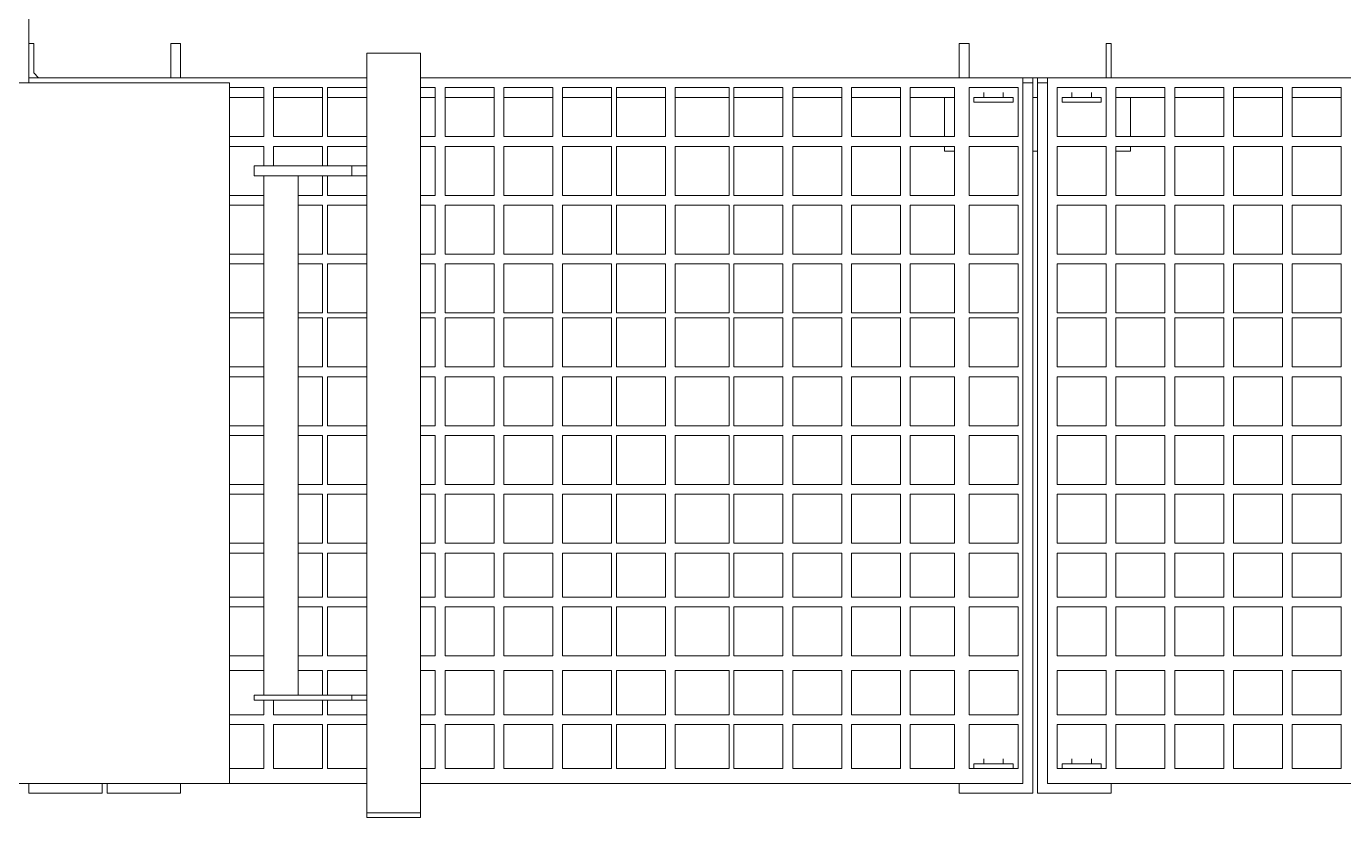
# Model space of a CAD drawing. Header units: metres. Extents: x -13316 to 152404, y -3899 to 30226.
# Drawn here: x 4122.2 to 4208.8, y 846.6 to 898.6 of the extents above; entities that cross this region are included whole.
import ezdxf

# ---------------------------------------------------------------- set-up
doc = ezdxf.new("R2010")
doc.units = ezdxf.units.M
doc.header["$LTSCALE"] = 100
doc.header["$MEASUREMENT"] = 0
doc.layers.get('0').update_dxf_attribs({"color": 9, "lineweight": 9})
doc.layers.add('32-ekipman', color=9, linetype='Continuous', lineweight=9)

# ---------------------------------------------------------------- blocks, each defined once
blk = doc.blocks.new('h')
for points in [[(181995.169, -16204.872), (181995.169, -16204.549)], [(181995.492, -16204.549), (181995.492, -16204.549), (181995.169, -16204.549)], [(181995.169, -16204.872), (181998.713, -16204.872)], [(181995.169, -16204.872), (181995.169, -16254.807)], [(181995.492, -16204.549), (181998.391, -16204.549)], [(181998.713, -16204.549), (181998.391, -16204.549), (181998.391, -16204.549)], [(181998.713, -16204.872), (181998.713, -16204.549)], [(181998.713, -16254.807), (181998.713, -16204.872)], [(181953.932, -16206.805), (181888.21, -16206.805)], [(181954.576, -16206.16), (181949.744, -16206.16)], [(181949.744, -16206.805), (181949.744, -16206.16)], [(181953.932, -16253.197), (181953.932, -16206.805)], [(181954.576, -16253.197), (181954.576, -16206.16)], [(181959.731, -16206.16), (181954.899, -16206.16)], [(181954.899, -16253.197), (181954.899, -16206.16)], [(181995.169, -16206.805), (181955.543, -16206.805)], [(181955.543, -16206.805), (181955.543, -16253.197)], [(181959.731, -16206.16), (181959.731, -16206.805)], [(182020.943, -16206.805), (181998.713, -16206.805)], [(182007.734, -16206.805), (182021.587, -16206.805)], [(182007.734, -16252.874), (182007.734, -16206.805)], [(182015.788, -16206.16), (182010.956, -16206.16)], [(182010.956, -16206.16), (182010.956, -16206.805)], [(182015.788, -16206.16), (182015.788, -16206.805)], [(182020.943, -16206.16), (182016.11, -16206.16)], [(182016.11, -16206.16), (182016.11, -16206.805)], [(182020.943, -16206.16), (182020.943, -16206.805)], [(182020.943, -16206.805), (182020.943, -16206.805)], [(181937.824, -16207.771), (181934.602, -16207.771)], [(181934.602, -16207.771), (181934.602, -16210.671)], [(181937.824, -16210.671), (181937.824, -16207.771)], [(181941.69, -16207.771), (181938.468, -16207.771)], [(181938.468, -16207.771), (181938.468, -16210.671)], [(181941.69, -16210.671), (181941.69, -16207.771)], [(181945.556, -16207.771), (181942.334, -16207.771)], [(181942.334, -16207.771), (181942.334, -16210.671)], [(181945.556, -16210.671), (181945.556, -16207.771)], [(181949.422, -16207.771), (181946.2, -16207.771)], [(181946.2, -16207.771), (181946.2, -16210.671)], [(181949.422, -16210.671), (181949.422, -16207.771)], [(181953.288, -16207.771), (181950.066, -16207.771)], [(181950.066, -16207.771), (181950.066, -16210.671)], [(181952.966, -16207.771), (181950.388, -16207.771)], [(181950.388, -16208.093), (181950.388, -16207.771)], [(181952.966, -16208.093), (181950.388, -16208.093)], [(181951.033, -16207.771), (181952.321, -16207.771)], [(181952.321, -16208.093), (181951.033, -16208.093)], [(181951.033, -16208.093), (181951.033, -16208.415)], [(181952.321, -16208.093), (181952.321, -16208.415)], [(181952.966, -16208.093), (181952.966, -16207.771)], [(181953.288, -16210.671), (181953.288, -16207.771)], [(181959.087, -16207.771), (181955.865, -16207.771)], [(181955.865, -16207.771), (181955.865, -16210.671)], [(181956.187, -16207.771), (181958.765, -16207.771)], [(181956.187, -16207.771), (181956.187, -16208.093)], [(181958.765, -16208.093), (181956.187, -16208.093)], [(181958.12, -16207.771), (181956.832, -16207.771)], [(181956.832, -16208.093), (181958.12, -16208.093)], [(181956.832, -16208.093), (181956.832, -16208.415)], [(181958.12, -16208.093), (181958.12, -16208.415)], [(181958.765, -16207.771), (181958.765, -16208.093)], [(181959.087, -16210.671), (181959.087, -16207.771)], [(181962.953, -16207.771), (181960.053, -16207.771)], [(181960.053, -16207.771), (181960.053, -16210.671)], [(181962.953, -16210.671), (181962.953, -16207.771)], [(181966.819, -16207.771), (181963.597, -16207.771)], [(181963.597, -16207.771), (181963.597, -16210.671)], [(181966.819, -16210.671), (181966.819, -16207.771)], [(181970.685, -16207.771), (181967.463, -16207.771)], [(181967.463, -16207.771), (181967.463, -16210.671)], [(181970.685, -16210.671), (181970.685, -16207.771)], [(181974.551, -16207.771), (181971.329, -16207.771)], [(181971.329, -16207.771), (181971.329, -16210.671)], [(181974.551, -16210.671), (181974.551, -16207.771)], [(181978.417, -16207.771), (181974.873, -16207.771)], [(181974.873, -16207.771), (181974.873, -16210.671)], [(181978.417, -16210.671), (181978.417, -16207.771)], [(181982.283, -16207.771), (181979.061, -16207.771)], [(181979.061, -16207.771), (181979.061, -16210.671)], [(181982.283, -16210.671), (181982.283, -16207.771)], [(181985.827, -16207.771), (181982.605, -16207.771)], [(181982.605, -16207.771), (181982.605, -16210.671)], [(181985.827, -16210.671), (181985.827, -16207.771)], [(181989.693, -16207.771), (181986.471, -16207.771)], [(181986.471, -16207.771), (181986.471, -16210.671)], [(181989.693, -16210.671), (181989.693, -16207.771)], [(181993.559, -16207.771), (181990.337, -16207.771)], [(181990.337, -16207.771), (181990.337, -16210.671)], [(181993.559, -16210.671), (181993.559, -16207.771)], [(181995.169, -16207.771), (181994.203, -16207.771)], [(181994.203, -16207.771), (181994.203, -16210.671)], [(182001.291, -16207.771), (181998.713, -16207.771)], [(182001.291, -16210.671), (182001.291, -16207.771)], [(182004.834, -16207.771), (182001.613, -16207.771)], [(182001.613, -16207.771), (182001.613, -16210.671)], [(182004.834, -16210.671), (182004.834, -16207.771)], [(182007.734, -16207.771), (182005.479, -16207.771)], [(182005.479, -16207.771), (182005.479, -16210.671)], [(181934.602, -16210.671), (181937.824, -16210.671)], [(181938.468, -16210.671), (181941.69, -16210.671)], [(181942.334, -16210.671), (181945.556, -16210.671)], [(181946.2, -16210.671), (181949.422, -16210.671)], [(181950.066, -16210.671), (181953.288, -16210.671)], [(181955.865, -16210.671), (181959.087, -16210.671)], [(181960.053, -16210.671), (181962.953, -16210.671)], [(181963.597, -16210.671), (181966.819, -16210.671)], [(181967.463, -16210.671), (181970.685, -16210.671)], [(181971.329, -16210.671), (181974.551, -16210.671)], [(181974.873, -16210.671), (181978.417, -16210.671)], [(181979.061, -16210.671), (181982.283, -16210.671)], [(181982.605, -16210.671), (181985.827, -16210.671)], [(181986.471, -16210.671), (181989.693, -16210.671)], [(181990.337, -16210.671), (181993.559, -16210.671)], [(181994.203, -16210.671), (181995.169, -16210.671)], [(181998.713, -16210.671), (182001.291, -16210.671)], [(182001.613, -16210.671), (182004.834, -16210.671)], [(182005.479, -16210.671), (182007.734, -16210.671)], [(181937.824, -16211.315), (181934.602, -16211.315)], [(181934.602, -16211.315), (181934.602, -16214.214)], [(181937.824, -16214.214), (181937.824, -16211.315)], [(181941.69, -16211.315), (181938.468, -16211.315)], [(181938.468, -16211.315), (181938.468, -16214.214)], [(181941.69, -16214.214), (181941.69, -16211.315)], [(181945.556, -16211.315), (181942.334, -16211.315)], [(181942.334, -16211.315), (181942.334, -16214.214)], [(181945.556, -16214.214), (181945.556, -16211.315)], [(181949.422, -16211.315), (181946.2, -16211.315)], [(181946.2, -16211.315), (181946.2, -16214.214)], [(181949.422, -16214.214), (181949.422, -16211.315)], [(181953.288, -16211.315), (181950.066, -16211.315)], [(181950.066, -16211.315), (181950.066, -16214.214)], [(181953.288, -16214.214), (181953.288, -16211.315)], [(181959.087, -16211.315), (181955.865, -16211.315)], [(181955.865, -16211.315), (181955.865, -16214.214)], [(181959.087, -16214.214), (181959.087, -16211.315)], [(181962.953, -16211.315), (181960.053, -16211.315)], [(181960.053, -16211.315), (181960.053, -16214.214)], [(181962.953, -16214.214), (181962.953, -16211.315)], [(181966.819, -16211.315), (181963.597, -16211.315)], [(181963.597, -16211.315), (181963.597, -16214.214)], [(181966.819, -16214.214), (181966.819, -16211.315)], [(181970.685, -16211.315), (181967.463, -16211.315)], [(181967.463, -16211.315), (181967.463, -16214.214)], [(181970.685, -16214.214), (181970.685, -16211.315)], [(181974.551, -16211.315), (181971.329, -16211.315)], [(181971.329, -16211.315), (181971.329, -16214.214)], [(181974.551, -16214.214), (181974.551, -16211.315)], [(181978.417, -16211.315), (181974.873, -16211.315)], [(181974.873, -16211.315), (181974.873, -16214.214)], [(181978.417, -16214.214), (181978.417, -16211.315)], [(181982.283, -16211.315), (181979.061, -16211.315)], [(181979.061, -16211.315), (181979.061, -16214.214)], [(181982.283, -16214.214), (181982.283, -16211.315)], [(181985.827, -16211.315), (181982.605, -16211.315)], [(181982.605, -16211.315), (181982.605, -16214.214)], [(181985.827, -16214.214), (181985.827, -16211.315)], [(181989.693, -16211.315), (181986.471, -16211.315)], [(181986.471, -16211.315), (181986.471, -16214.214)], [(181989.693, -16214.214), (181989.693, -16211.315)], [(181993.559, -16211.315), (181990.337, -16211.315)], [(181990.337, -16211.315), (181990.337, -16214.214)], [(181993.559, -16214.214), (181993.559, -16211.315)], [(181995.169, -16211.315), (181994.203, -16211.315)], [(181994.203, -16211.315), (181994.203, -16214.214)], [(182001.291, -16211.315), (181998.713, -16211.315)], [(182001.291, -16212.281), (182001.291, -16211.315)], [(182004.834, -16211.315), (182001.613, -16211.315)], [(182001.613, -16211.315), (182001.613, -16212.281)], [(182004.834, -16212.281), (182004.834, -16211.315)], [(182007.734, -16211.315), (182005.479, -16211.315)], [(182005.479, -16211.315), (182005.479, -16212.281)], [(182006.123, -16212.281), (181998.713, -16212.281)], [(182006.123, -16212.604), (181998.713, -16212.604)], [(181999.68, -16212.281), (181999.68, -16212.604)], [(182001.291, -16214.214), (182001.291, -16212.604)], [(182001.613, -16212.604), (182001.613, -16214.214)], [(182003.224, -16246.753), (182003.224, -16212.604)], [(182005.479, -16246.753), (182005.479, -16212.604)], [(182006.123, -16212.281), (182006.123, -16212.604)], [(181934.602, -16214.214), (181937.824, -16214.214)], [(181938.468, -16214.214), (181941.69, -16214.214)], [(181942.334, -16214.214), (181945.556, -16214.214)], [(181946.2, -16214.214), (181949.422, -16214.214)], [(181950.066, -16214.214), (181953.288, -16214.214)], [(181955.865, -16214.214), (181959.087, -16214.214)], [(181960.053, -16214.214), (181962.953, -16214.214)], [(181963.597, -16214.214), (181966.819, -16214.214)], [(181967.463, -16214.214), (181970.685, -16214.214)], [(181971.329, -16214.214), (181974.551, -16214.214)], [(181974.873, -16214.214), (181978.417, -16214.214)], [(181979.061, -16214.214), (181982.283, -16214.214)], [(181982.605, -16214.214), (181985.827, -16214.214)], [(181986.471, -16214.214), (181989.693, -16214.214)], [(181990.337, -16214.214), (181993.559, -16214.214)], [(181994.203, -16214.214), (181995.169, -16214.214)], [(181998.713, -16214.214), (182001.291, -16214.214)], [(182001.613, -16214.214), (182003.224, -16214.214)], [(182005.479, -16214.214), (182007.734, -16214.214)], [(181937.824, -16215.181), (181934.602, -16215.181)], [(181934.602, -16215.181), (181934.602, -16218.403)], [(181937.824, -16218.403), (181937.824, -16215.181)], [(181941.69, -16215.181), (181938.468, -16215.181)], [(181938.468, -16215.181), (181938.468, -16218.403)], [(181941.69, -16218.403), (181941.69, -16215.181)], [(181945.556, -16215.181), (181942.334, -16215.181)], [(181942.334, -16215.181), (181942.334, -16218.403)], [(181945.556, -16218.403), (181945.556, -16215.181)], [(181949.422, -16215.181), (181946.2, -16215.181)], [(181946.2, -16215.181), (181946.2, -16218.403)], [(181949.422, -16218.403), (181949.422, -16215.181)], [(181953.288, -16215.181), (181950.066, -16215.181)], [(181950.066, -16215.181), (181950.066, -16218.403)], [(181953.288, -16218.403), (181953.288, -16215.181)], [(181959.087, -16215.181), (181955.865, -16215.181)], [(181955.865, -16215.181), (181955.865, -16218.403)], [(181959.087, -16218.403), (181959.087, -16215.181)], [(181962.953, -16215.181), (181960.053, -16215.181)], [(181960.053, -16215.181), (181960.053, -16218.403)], [(181962.953, -16218.403), (181962.953, -16215.181)], [(181966.819, -16215.181), (181963.597, -16215.181)], [(181963.597, -16215.181), (181963.597, -16218.403)], [(181966.819, -16218.403), (181966.819, -16215.181)], [(181970.685, -16215.181), (181967.463, -16215.181)], [(181967.463, -16215.181), (181967.463, -16218.403)], [(181970.685, -16218.403), (181970.685, -16215.181)], [(181974.551, -16215.181), (181971.329, -16215.181)], [(181971.329, -16215.181), (181971.329, -16218.403)], [(181974.551, -16218.403), (181974.551, -16215.181)], [(181978.417, -16215.181), (181974.873, -16215.181)], [(181974.873, -16215.181), (181974.873, -16218.403)], [(181978.417, -16218.403), (181978.417, -16215.181)], [(181982.283, -16215.181), (181979.061, -16215.181)], [(181979.061, -16215.181), (181979.061, -16218.403)], [(181982.283, -16218.403), (181982.283, -16215.181)], [(181985.827, -16215.181), (181982.605, -16215.181)], [(181982.605, -16215.181), (181982.605, -16218.403)], [(181985.827, -16218.403), (181985.827, -16215.181)], [(181989.693, -16215.181), (181986.471, -16215.181)], [(181986.471, -16215.181), (181986.471, -16218.403)], [(181989.693, -16218.403), (181989.693, -16215.181)], [(181993.559, -16215.181), (181990.337, -16215.181)], [(181990.337, -16215.181), (181990.337, -16218.403)], [(181993.559, -16218.403), (181993.559, -16215.181)], [(181995.169, -16215.181), (181994.203, -16215.181)], [(181994.203, -16215.181), (181994.203, -16218.403)], [(182001.291, -16215.181), (181998.713, -16215.181)], [(182001.291, -16218.403), (182001.291, -16215.181)], [(182003.224, -16215.181), (182001.613, -16215.181)], [(182001.613, -16215.181), (182001.613, -16218.403)], [(182007.734, -16215.181), (182005.479, -16215.181)], [(181934.602, -16218.403), (181937.824, -16218.403)], [(181938.468, -16218.403), (181941.69, -16218.403)], [(181942.334, -16218.403), (181945.556, -16218.403)], [(181946.2, -16218.403), (181949.422, -16218.403)], [(181950.066, -16218.403), (181953.288, -16218.403)], [(181955.865, -16218.403), (181959.087, -16218.403)], [(181960.053, -16218.403), (181962.953, -16218.403)], [(181963.597, -16218.403), (181966.819, -16218.403)], [(181967.463, -16218.403), (181970.685, -16218.403)], [(181971.329, -16218.403), (181974.551, -16218.403)], [(181974.873, -16218.403), (181978.417, -16218.403)], [(181979.061, -16218.403), (181982.283, -16218.403)], [(181982.605, -16218.403), (181985.827, -16218.403)], [(181986.471, -16218.403), (181989.693, -16218.403)], [(181990.337, -16218.403), (181993.559, -16218.403)], [(181994.203, -16218.403), (181995.169, -16218.403)], [(181998.713, -16218.403), (182001.291, -16218.403)], [(182001.613, -16218.403), (182003.224, -16218.403)], [(182005.479, -16218.403), (182007.734, -16218.403)], [(181937.824, -16219.047), (181934.602, -16219.047)], [(181934.602, -16219.047), (181934.602, -16221.946)], [(181937.824, -16221.946), (181937.824, -16219.047)], [(181941.69, -16219.047), (181938.468, -16219.047)], [(181938.468, -16219.047), (181938.468, -16221.946)], [(181941.69, -16221.946), (181941.69, -16219.047)], [(181945.556, -16219.047), (181942.334, -16219.047)], [(181942.334, -16219.047), (181942.334, -16221.946)], [(181945.556, -16221.946), (181945.556, -16219.047)], [(181949.422, -16219.047), (181946.2, -16219.047)], [(181946.2, -16219.047), (181946.2, -16221.946)], [(181949.422, -16221.946), (181949.422, -16219.047)], [(181953.288, -16219.047), (181950.066, -16219.047)], [(181950.066, -16219.047), (181950.066, -16221.946)], [(181953.288, -16221.946), (181953.288, -16219.047)], [(181959.087, -16219.047), (181955.865, -16219.047)], [(181955.865, -16219.047), (181955.865, -16221.946)], [(181959.087, -16221.946), (181959.087, -16219.047)], [(181962.953, -16219.047), (181960.053, -16219.047)], [(181960.053, -16219.047), (181960.053, -16221.946)], [(181962.953, -16221.946), (181962.953, -16219.047)], [(181966.819, -16219.047), (181963.597, -16219.047)], [(181963.597, -16219.047), (181963.597, -16221.946)], [(181966.819, -16221.946), (181966.819, -16219.047)], [(181970.685, -16219.047), (181967.463, -16219.047)], [(181967.463, -16219.047), (181967.463, -16221.946)], [(181970.685, -16221.946), (181970.685, -16219.047)], [(181974.551, -16219.047), (181971.329, -16219.047)], [(181971.329, -16219.047), (181971.329, -16221.946)], [(181974.551, -16221.946), (181974.551, -16219.047)], [(181978.417, -16219.047), (181974.873, -16219.047)], [(181974.873, -16219.047), (181974.873, -16221.946)], [(181978.417, -16221.946), (181978.417, -16219.047)], [(181982.283, -16219.047), (181979.061, -16219.047)], [(181979.061, -16219.047), (181979.061, -16221.946)], [(181982.283, -16221.946), (181982.283, -16219.047)], [(181985.827, -16219.047), (181982.605, -16219.047)], [(181982.605, -16219.047), (181982.605, -16221.946)], [(181985.827, -16221.946), (181985.827, -16219.047)], [(181989.693, -16219.047), (181986.471, -16219.047)], [(181986.471, -16219.047), (181986.471, -16221.946)], [(181989.693, -16221.946), (181989.693, -16219.047)], [(181993.559, -16219.047), (181990.337, -16219.047)], [(181990.337, -16219.047), (181990.337, -16221.946)], [(181993.559, -16221.946), (181993.559, -16219.047)], [(181995.169, -16219.047), (181994.203, -16219.047)], [(181994.203, -16219.047), (181994.203, -16221.946)], [(182001.291, -16219.047), (181998.713, -16219.047)], [(182001.291, -16221.946), (182001.291, -16219.047)], [(182003.224, -16219.047), (182001.613, -16219.047)], [(182001.613, -16219.047), (182001.613, -16221.946)], [(182007.734, -16219.047), (182005.479, -16219.047)], [(181934.602, -16221.946), (181937.824, -16221.946)], [(181938.468, -16221.946), (181941.69, -16221.946)], [(181942.334, -16221.946), (181945.556, -16221.946)], [(181946.2, -16221.946), (181949.422, -16221.946)], [(181950.066, -16221.946), (181953.288, -16221.946)], [(181955.865, -16221.946), (181959.087, -16221.946)], [(181960.053, -16221.946), (181962.953, -16221.946)], [(181963.597, -16221.946), (181966.819, -16221.946)], [(181967.463, -16221.946), (181970.685, -16221.946)], [(181971.329, -16221.946), (181974.551, -16221.946)], [(181974.873, -16221.946), (181978.417, -16221.946)], [(181979.061, -16221.946), (181982.283, -16221.946)], [(181982.605, -16221.946), (181985.827, -16221.946)], [(181986.471, -16221.946), (181989.693, -16221.946)], [(181990.337, -16221.946), (181993.559, -16221.946)], [(181994.203, -16221.946), (181995.169, -16221.946)], [(181998.713, -16221.946), (182001.291, -16221.946)], [(182001.613, -16221.946), (182003.224, -16221.946)], [(182005.479, -16221.946), (182007.734, -16221.946)], [(181937.824, -16222.591), (181934.602, -16222.591)], [(181934.602, -16222.591), (181934.602, -16225.812)], [(181937.824, -16225.812), (181937.824, -16222.591)], [(181941.69, -16222.591), (181938.468, -16222.591)], [(181938.468, -16222.591), (181938.468, -16225.812)], [(181941.69, -16225.812), (181941.69, -16222.591)], [(181945.556, -16222.591), (181942.334, -16222.591)], [(181942.334, -16222.591), (181942.334, -16225.812)], [(181945.556, -16225.812), (181945.556, -16222.591)], [(181949.422, -16222.591), (181946.2, -16222.591)], [(181946.2, -16222.591), (181946.2, -16225.812)], [(181949.422, -16225.812), (181949.422, -16222.591)], [(181953.288, -16222.591), (181950.066, -16222.591)], [(181950.066, -16222.591), (181950.066, -16225.812)], [(181953.288, -16225.812), (181953.288, -16222.591)], [(181959.087, -16222.591), (181955.865, -16222.591)], [(181955.865, -16222.591), (181955.865, -16225.812)], [(181959.087, -16225.812), (181959.087, -16222.591)], [(181962.953, -16222.591), (181960.053, -16222.591)], [(181960.053, -16222.591), (181960.053, -16225.812)], [(181962.953, -16225.812), (181962.953, -16222.591)], [(181966.819, -16222.591), (181963.597, -16222.591)], [(181963.597, -16222.591), (181963.597, -16225.812)], [(181966.819, -16225.812), (181966.819, -16222.591)], [(181970.685, -16222.591), (181967.463, -16222.591)], [(181967.463, -16222.591), (181967.463, -16225.812)], [(181970.685, -16225.812), (181970.685, -16222.591)], [(181974.551, -16222.591), (181971.329, -16222.591)], [(181971.329, -16222.591), (181971.329, -16225.812)], [(181974.551, -16225.812), (181974.551, -16222.591)], [(181978.417, -16222.591), (181974.873, -16222.591)], [(181974.873, -16222.591), (181974.873, -16225.812)], [(181978.417, -16225.812), (181978.417, -16222.591)], [(181982.283, -16222.591), (181979.061, -16222.591)], [(181979.061, -16222.591), (181979.061, -16225.812)], [(181982.283, -16225.812), (181982.283, -16222.591)], [(181985.827, -16222.591), (181982.605, -16222.591)], [(181982.605, -16222.591), (181982.605, -16225.812)], [(181985.827, -16225.812), (181985.827, -16222.591)], [(181989.693, -16222.591), (181986.471, -16222.591)], [(181986.471, -16222.591), (181986.471, -16225.812)], [(181989.693, -16225.812), (181989.693, -16222.591)], [(181993.559, -16222.591), (181990.337, -16222.591)], [(181990.337, -16222.591), (181990.337, -16225.812)], [(181993.559, -16225.812), (181993.559, -16222.591)], [(181995.169, -16222.591), (181994.203, -16222.591)], [(181994.203, -16222.591), (181994.203, -16225.812)], [(182001.291, -16222.591), (181998.713, -16222.591)], [(182001.291, -16225.812), (182001.291, -16222.591)], [(182003.224, -16222.591), (182001.613, -16222.591)], [(182001.613, -16222.591), (182001.613, -16225.812)], [(182007.734, -16222.591), (182005.479, -16222.591)], [(181934.602, -16225.812), (181937.824, -16225.812)], [(181938.468, -16225.812), (181941.69, -16225.812)], [(181942.334, -16225.812), (181945.556, -16225.812)], [(181946.2, -16225.812), (181949.422, -16225.812)], [(181950.066, -16225.812), (181953.288, -16225.812)], [(181955.865, -16225.812), (181959.087, -16225.812)], [(181960.053, -16225.812), (181962.953, -16225.812)], [(181963.597, -16225.812), (181966.819, -16225.812)], [(181967.463, -16225.812), (181970.685, -16225.812)], [(181971.329, -16225.812), (181974.551, -16225.812)], [(181974.873, -16225.812), (181978.417, -16225.812)], [(181979.061, -16225.812), (181982.283, -16225.812)], [(181982.605, -16225.812), (181985.827, -16225.812)], [(181986.471, -16225.812), (181989.693, -16225.812)], [(181990.337, -16225.812), (181993.559, -16225.812)], [(181994.203, -16225.812), (181995.169, -16225.812)], [(181998.713, -16225.812), (182001.291, -16225.812)], [(182001.613, -16225.812), (182003.224, -16225.812)], [(182005.479, -16225.812), (182007.734, -16225.812)], [(181937.824, -16226.457), (181934.602, -16226.457)], [(181934.602, -16226.457), (181934.602, -16229.678)], [(181937.824, -16229.678), (181937.824, -16226.457)], [(181941.69, -16226.457), (181938.468, -16226.457)], [(181938.468, -16226.457), (181938.468, -16229.678)], [(181941.69, -16229.678), (181941.69, -16226.457)], [(181945.556, -16226.457), (181942.334, -16226.457)], [(181942.334, -16226.457), (181942.334, -16229.678)], [(181945.556, -16229.678), (181945.556, -16226.457)], [(181949.422, -16226.457), (181946.2, -16226.457)], [(181946.2, -16226.457), (181946.2, -16229.678)], [(181949.422, -16229.678), (181949.422, -16226.457)], [(181953.288, -16226.457), (181950.066, -16226.457)], [(181950.066, -16226.457), (181950.066, -16229.678)], [(181953.288, -16229.678), (181953.288, -16226.457)], [(181959.087, -16226.457), (181955.865, -16226.457)], [(181955.865, -16226.457), (181955.865, -16229.678)], [(181959.087, -16229.678), (181959.087, -16226.457)], [(181962.953, -16226.457), (181960.053, -16226.457)], [(181960.053, -16226.457), (181960.053, -16229.678)], [(181962.953, -16229.678), (181962.953, -16226.457)], [(181966.819, -16226.457), (181963.597, -16226.457)], [(181963.597, -16226.457), (181963.597, -16229.678)], [(181966.819, -16229.678), (181966.819, -16226.457)], [(181970.685, -16226.457), (181967.463, -16226.457)], [(181967.463, -16226.457), (181967.463, -16229.678)], [(181970.685, -16229.678), (181970.685, -16226.457)], [(181974.551, -16226.457), (181971.329, -16226.457)], [(181971.329, -16226.457), (181971.329, -16229.678)], [(181974.551, -16229.678), (181974.551, -16226.457)], [(181978.417, -16226.457), (181974.873, -16226.457)], [(181974.873, -16226.457), (181974.873, -16229.678)], [(181978.417, -16229.678), (181978.417, -16226.457)], [(181982.283, -16226.457), (181979.061, -16226.457)], [(181979.061, -16226.457), (181979.061, -16229.678)], [(181982.283, -16229.678), (181982.283, -16226.457)], [(181985.827, -16226.457), (181982.605, -16226.457)], [(181982.605, -16226.457), (181982.605, -16229.678)], [(181985.827, -16229.678), (181985.827, -16226.457)], [(181989.693, -16226.457), (181986.471, -16226.457)], [(181986.471, -16226.457), (181986.471, -16229.678)], [(181989.693, -16229.678), (181989.693, -16226.457)], [(181993.559, -16226.457), (181990.337, -16226.457)], [(181990.337, -16226.457), (181990.337, -16229.678)], [(181993.559, -16229.678), (181993.559, -16226.457)], [(181995.169, -16226.457), (181994.203, -16226.457)], [(181994.203, -16226.457), (181994.203, -16229.678)], [(182001.291, -16226.457), (181998.713, -16226.457)], [(182001.291, -16229.678), (182001.291, -16226.457)], [(182003.224, -16226.457), (182001.613, -16226.457)], [(182001.613, -16226.457), (182001.613, -16229.678)], [(182007.734, -16226.457), (182005.479, -16226.457)], [(181934.602, -16229.678), (181937.824, -16229.678)], [(181938.468, -16229.678), (181941.69, -16229.678)], [(181942.334, -16229.678), (181945.556, -16229.678)], [(181946.2, -16229.678), (181949.422, -16229.678)], [(181950.066, -16229.678), (181953.288, -16229.678)], [(181955.865, -16229.678), (181959.087, -16229.678)], [(181960.053, -16229.678), (181962.953, -16229.678)], [(181963.597, -16229.678), (181966.819, -16229.678)], [(181967.463, -16229.678), (181970.685, -16229.678)], [(181971.329, -16229.678), (181974.551, -16229.678)], [(181974.873, -16229.678), (181978.417, -16229.678)], [(181979.061, -16229.678), (181982.283, -16229.678)], [(181982.605, -16229.678), (181985.827, -16229.678)], [(181986.471, -16229.678), (181989.693, -16229.678)], [(181990.337, -16229.678), (181993.559, -16229.678)], [(181994.203, -16229.678), (181995.169, -16229.678)], [(181998.713, -16229.678), (182001.291, -16229.678)], [(182001.613, -16229.678), (182003.224, -16229.678)], [(182005.479, -16229.678), (182007.734, -16229.678)], [(181937.824, -16230.323), (181934.602, -16230.323)], [(181934.602, -16230.323), (181934.602, -16233.544)], [(181937.824, -16233.544), (181937.824, -16230.323)], [(181941.69, -16230.323), (181938.468, -16230.323)], [(181938.468, -16230.323), (181938.468, -16233.544)], [(181941.69, -16233.544), (181941.69, -16230.323)], [(181945.556, -16230.323), (181942.334, -16230.323)], [(181942.334, -16230.323), (181942.334, -16233.544)], [(181945.556, -16233.544), (181945.556, -16230.323)], [(181949.422, -16230.323), (181946.2, -16230.323)], [(181946.2, -16230.323), (181946.2, -16233.544)], [(181949.422, -16233.544), (181949.422, -16230.323)], [(181953.288, -16230.323), (181950.066, -16230.323)], [(181950.066, -16230.323), (181950.066, -16233.544)], [(181953.288, -16233.544), (181953.288, -16230.323)], [(181959.087, -16230.323), (181955.865, -16230.323)], [(181955.865, -16230.323), (181955.865, -16233.544)], [(181959.087, -16233.544), (181959.087, -16230.323)], [(181962.953, -16230.323), (181960.053, -16230.323)], [(181960.053, -16230.323), (181960.053, -16233.544)], [(181962.953, -16233.544), (181962.953, -16230.323)], [(181966.819, -16230.323), (181963.597, -16230.323)], [(181963.597, -16230.323), (181963.597, -16233.544)], [(181966.819, -16233.544), (181966.819, -16230.323)], [(181970.685, -16230.323), (181967.463, -16230.323)], [(181967.463, -16230.323), (181967.463, -16233.544)], [(181970.685, -16233.544), (181970.685, -16230.323)], [(181974.551, -16230.323), (181971.329, -16230.323)], [(181971.329, -16230.323), (181971.329, -16233.544)], [(181974.551, -16233.544), (181974.551, -16230.323)], [(181978.417, -16230.323), (181974.873, -16230.323)], [(181974.873, -16230.323), (181974.873, -16233.544)], [(181978.417, -16233.544), (181978.417, -16230.323)], [(181982.283, -16230.323), (181979.061, -16230.323)], [(181979.061, -16230.323), (181979.061, -16233.544)], [(181982.283, -16233.544), (181982.283, -16230.323)], [(181985.827, -16230.323), (181982.605, -16230.323)], [(181982.605, -16230.323), (181982.605, -16233.544)], [(181985.827, -16233.544), (181985.827, -16230.323)], [(181989.693, -16230.323), (181986.471, -16230.323)], [(181986.471, -16230.323), (181986.471, -16233.544)], [(181989.693, -16233.544), (181989.693, -16230.323)], [(181993.559, -16230.323), (181990.337, -16230.323)], [(181990.337, -16230.323), (181990.337, -16233.544)], [(181993.559, -16233.544), (181993.559, -16230.323)], [(181995.169, -16230.323), (181994.203, -16230.323)], [(181994.203, -16230.323), (181994.203, -16233.544)], [(182001.291, -16230.323), (181998.713, -16230.323)], [(182001.291, -16233.544), (182001.291, -16230.323)], [(182003.224, -16230.323), (182001.613, -16230.323)], [(182001.613, -16230.323), (182001.613, -16233.544)], [(182007.734, -16230.323), (182005.479, -16230.323)], [(181934.602, -16233.544), (181937.824, -16233.544)], [(181938.468, -16233.544), (181941.69, -16233.544)], [(181942.334, -16233.544), (181945.556, -16233.544)], [(181946.2, -16233.544), (181949.422, -16233.544)], [(181950.066, -16233.544), (181953.288, -16233.544)], [(181955.865, -16233.544), (181959.087, -16233.544)], [(181960.053, -16233.544), (181962.953, -16233.544)], [(181963.597, -16233.544), (181966.819, -16233.544)], [(181967.463, -16233.544), (181970.685, -16233.544)], [(181971.329, -16233.544), (181974.551, -16233.544)], [(181974.873, -16233.544), (181978.417, -16233.544)], [(181979.061, -16233.544), (181982.283, -16233.544)], [(181982.605, -16233.544), (181985.827, -16233.544)], [(181986.471, -16233.544), (181989.693, -16233.544)], [(181990.337, -16233.544), (181993.559, -16233.544)], [(181994.203, -16233.544), (181995.169, -16233.544)], [(181998.713, -16233.544), (182001.291, -16233.544)], [(182001.613, -16233.544), (182003.224, -16233.544)], [(182005.479, -16233.544), (182007.734, -16233.544)], [(181937.824, -16234.189), (181934.602, -16234.189)], [(181934.602, -16234.189), (181934.602, -16237.41)], [(181937.824, -16237.41), (181937.824, -16234.189)], [(181941.69, -16234.189), (181938.468, -16234.189)], [(181938.468, -16234.189), (181938.468, -16237.41)], [(181941.69, -16237.41), (181941.69, -16234.189)], [(181945.556, -16234.189), (181942.334, -16234.189)], [(181942.334, -16234.189), (181942.334, -16237.41)], [(181945.556, -16237.41), (181945.556, -16234.189)], [(181949.422, -16234.189), (181946.2, -16234.189)], [(181946.2, -16234.189), (181946.2, -16237.41)], [(181949.422, -16237.41), (181949.422, -16234.189)], [(181953.288, -16234.189), (181950.066, -16234.189)], [(181950.066, -16234.189), (181950.066, -16237.41)], [(181953.288, -16237.41), (181953.288, -16234.189)], [(181959.087, -16234.189), (181955.865, -16234.189)], [(181955.865, -16234.189), (181955.865, -16237.41)], [(181959.087, -16237.41), (181959.087, -16234.189)], [(181962.953, -16234.189), (181960.053, -16234.189)], [(181960.053, -16234.189), (181960.053, -16237.41)], [(181962.953, -16237.41), (181962.953, -16234.189)], [(181966.819, -16234.189), (181963.597, -16234.189)], [(181963.597, -16234.189), (181963.597, -16237.41)], [(181966.819, -16237.41), (181966.819, -16234.189)], [(181970.685, -16234.189), (181967.463, -16234.189)], [(181967.463, -16234.189), (181967.463, -16237.41)], [(181970.685, -16237.41), (181970.685, -16234.189)], [(181974.551, -16234.189), (181971.329, -16234.189)], [(181971.329, -16234.189), (181971.329, -16237.41)], [(181974.551, -16237.41), (181974.551, -16234.189)], [(181978.417, -16234.189), (181974.873, -16234.189)], [(181974.873, -16234.189), (181974.873, -16237.41)], [(181978.417, -16237.41), (181978.417, -16234.189)], [(181982.283, -16234.189), (181979.061, -16234.189)], [(181979.061, -16234.189), (181979.061, -16237.41)], [(181982.283, -16237.41), (181982.283, -16234.189)], [(181985.827, -16234.189), (181982.605, -16234.189)], [(181982.605, -16234.189), (181982.605, -16237.41)], [(181985.827, -16237.41), (181985.827, -16234.189)], [(181989.693, -16234.189), (181986.471, -16234.189)], [(181986.471, -16234.189), (181986.471, -16237.41)], [(181989.693, -16237.41), (181989.693, -16234.189)], [(181993.559, -16234.189), (181990.337, -16234.189)], [(181990.337, -16234.189), (181990.337, -16237.41)], [(181993.559, -16237.41), (181993.559, -16234.189)], [(181995.169, -16234.189), (181994.203, -16234.189)], [(181994.203, -16234.189), (181994.203, -16237.41)], [(182001.291, -16234.189), (181998.713, -16234.189)], [(182001.291, -16237.41), (182001.291, -16234.189)], [(182003.224, -16234.189), (182001.613, -16234.189)], [(182001.613, -16234.189), (182001.613, -16237.41)], [(182007.734, -16234.189), (182005.479, -16234.189)], [(181934.602, -16237.41), (181937.824, -16237.41)], [(181937.824, -16237.733), (181934.602, -16237.733)], [(181934.602, -16237.733), (181934.602, -16240.954)], [(181937.824, -16240.954), (181937.824, -16237.733)], [(181938.468, -16237.41), (181941.69, -16237.41)], [(181941.69, -16237.733), (181938.468, -16237.733)], [(181938.468, -16237.733), (181938.468, -16240.954)], [(181941.69, -16240.954), (181941.69, -16237.733)], [(181942.334, -16237.41), (181945.556, -16237.41)], [(181945.556, -16237.733), (181942.334, -16237.733)], [(181942.334, -16237.733), (181942.334, -16240.954)], [(181945.556, -16240.954), (181945.556, -16237.733)], [(181946.2, -16237.41), (181949.422, -16237.41)], [(181949.422, -16237.733), (181946.2, -16237.733)], [(181946.2, -16237.733), (181946.2, -16240.954)], [(181949.422, -16240.954), (181949.422, -16237.733)], [(181950.066, -16237.41), (181953.288, -16237.41)], [(181953.288, -16237.733), (181950.066, -16237.733)], [(181950.066, -16237.733), (181950.066, -16240.954)], [(181953.288, -16240.954), (181953.288, -16237.733)], [(181955.865, -16237.41), (181959.087, -16237.41)], [(181959.087, -16237.733), (181955.865, -16237.733)], [(181955.865, -16237.733), (181955.865, -16240.954)], [(181959.087, -16240.954), (181959.087, -16237.733)], [(181960.053, -16237.41), (181962.953, -16237.41)], [(181962.953, -16237.733), (181960.053, -16237.733)], [(181960.053, -16237.733), (181960.053, -16240.954)], [(181962.953, -16240.954), (181962.953, -16237.733)], [(181963.597, -16237.41), (181966.819, -16237.41)], [(181966.819, -16237.733), (181963.597, -16237.733)], [(181963.597, -16237.733), (181963.597, -16240.954)], [(181966.819, -16240.954), (181966.819, -16237.733)], [(181967.463, -16237.41), (181970.685, -16237.41)], [(181970.685, -16237.733), (181967.463, -16237.733)], [(181967.463, -16237.733), (181967.463, -16240.954)], [(181970.685, -16240.954), (181970.685, -16237.733)], [(181971.329, -16237.41), (181974.551, -16237.41)], [(181974.551, -16237.733), (181971.329, -16237.733)], [(181971.329, -16237.733), (181971.329, -16240.954)], [(181974.551, -16240.954), (181974.551, -16237.733)], [(181974.873, -16237.41), (181978.417, -16237.41)], [(181978.417, -16237.733), (181974.873, -16237.733)], [(181974.873, -16237.733), (181974.873, -16240.954)], [(181978.417, -16240.954), (181978.417, -16237.733)], [(181979.061, -16237.41), (181982.283, -16237.41)], [(181982.283, -16237.733), (181979.061, -16237.733)], [(181979.061, -16237.733), (181979.061, -16240.954)], [(181982.283, -16240.954), (181982.283, -16237.733)], [(181982.605, -16237.41), (181985.827, -16237.41)], [(181985.827, -16237.733), (181982.605, -16237.733)], [(181982.605, -16237.733), (181982.605, -16240.954)], [(181985.827, -16240.954), (181985.827, -16237.733)], [(181986.471, -16237.41), (181989.693, -16237.41)], [(181989.693, -16237.733), (181986.471, -16237.733)], [(181986.471, -16237.733), (181986.471, -16240.954)], [(181989.693, -16240.954), (181989.693, -16237.733)], [(181990.337, -16237.41), (181993.559, -16237.41)], [(181993.559, -16237.733), (181990.337, -16237.733)], [(181990.337, -16237.733), (181990.337, -16240.954)], [(181993.559, -16240.954), (181993.559, -16237.733)], [(181994.203, -16237.41), (181995.169, -16237.41)], [(181995.169, -16237.733), (181994.203, -16237.733)], [(181994.203, -16237.733), (181994.203, -16240.954)], [(181998.713, -16237.41), (182001.291, -16237.41)], [(182001.291, -16237.733), (181998.713, -16237.733)], [(182001.291, -16240.954), (182001.291, -16237.733)], [(182001.613, -16237.41), (182003.224, -16237.41)], [(182003.224, -16237.733), (182001.613, -16237.733)], [(182001.613, -16237.733), (182001.613, -16240.954)], [(182005.479, -16237.41), (182007.734, -16237.41)], [(182007.734, -16237.733), (182005.479, -16237.733)], [(181934.602, -16240.954), (181937.824, -16240.954)], [(181938.468, -16240.954), (181941.69, -16240.954)], [(181942.334, -16240.954), (181945.556, -16240.954)], [(181946.2, -16240.954), (181949.422, -16240.954)], [(181950.066, -16240.954), (181953.288, -16240.954)], [(181955.865, -16240.954), (181959.087, -16240.954)], [(181960.053, -16240.954), (181962.953, -16240.954)], [(181963.597, -16240.954), (181966.819, -16240.954)], [(181967.463, -16240.954), (181970.685, -16240.954)], [(181971.329, -16240.954), (181974.551, -16240.954)], [(181974.873, -16240.954), (181978.417, -16240.954)], [(181979.061, -16240.954), (181982.283, -16240.954)], [(181982.605, -16240.954), (181985.827, -16240.954)], [(181986.471, -16240.954), (181989.693, -16240.954)], [(181990.337, -16240.954), (181993.559, -16240.954)], [(181994.203, -16240.954), (181995.169, -16240.954)], [(181998.713, -16240.954), (182001.291, -16240.954)], [(182001.613, -16240.954), (182003.224, -16240.954)], [(182005.479, -16240.954), (182007.734, -16240.954)], [(181937.824, -16241.599), (181934.602, -16241.599)], [(181934.602, -16241.599), (181934.602, -16244.82)], [(181937.824, -16244.82), (181937.824, -16241.599)], [(181941.69, -16241.599), (181938.468, -16241.599)], [(181938.468, -16241.599), (181938.468, -16244.82)], [(181941.69, -16244.82), (181941.69, -16241.599)], [(181945.556, -16241.599), (181942.334, -16241.599)], [(181942.334, -16241.599), (181942.334, -16244.82)], [(181945.556, -16244.82), (181945.556, -16241.599)], [(181949.422, -16241.599), (181946.2, -16241.599)], [(181946.2, -16241.599), (181946.2, -16244.82)], [(181949.422, -16244.82), (181949.422, -16241.599)], [(181953.288, -16241.599), (181950.066, -16241.599)], [(181950.066, -16241.599), (181950.066, -16244.82)], [(181953.288, -16244.82), (181953.288, -16241.599)], [(181959.087, -16241.599), (181955.865, -16241.599)], [(181955.865, -16241.599), (181955.865, -16244.82)], [(181959.087, -16244.82), (181959.087, -16241.599)], [(181962.953, -16241.599), (181960.053, -16241.599)], [(181960.053, -16241.599), (181960.053, -16244.82)], [(181962.953, -16244.82), (181962.953, -16241.599)], [(181966.819, -16241.599), (181963.597, -16241.599)], [(181963.597, -16241.599), (181963.597, -16244.82)], [(181966.819, -16244.82), (181966.819, -16241.599)], [(181970.685, -16241.599), (181967.463, -16241.599)], [(181967.463, -16241.599), (181967.463, -16244.82)], [(181970.685, -16244.82), (181970.685, -16241.599)], [(181974.551, -16241.599), (181971.329, -16241.599)], [(181971.329, -16241.599), (181971.329, -16244.82)], [(181974.551, -16244.82), (181974.551, -16241.599)], [(181978.417, -16241.599), (181974.873, -16241.599)], [(181974.873, -16241.599), (181974.873, -16244.82)], [(181978.417, -16244.82), (181978.417, -16241.599)], [(181982.283, -16241.599), (181979.061, -16241.599)], [(181979.061, -16241.599), (181979.061, -16244.82)], [(181982.283, -16244.82), (181982.283, -16241.599)], [(181985.827, -16241.599), (181982.605, -16241.599)], [(181982.605, -16241.599), (181982.605, -16244.82)], [(181985.827, -16244.82), (181985.827, -16241.599)], [(181989.693, -16241.599), (181986.471, -16241.599)], [(181986.471, -16241.599), (181986.471, -16244.82)], [(181989.693, -16244.82), (181989.693, -16241.599)], [(181993.559, -16241.599), (181990.337, -16241.599)], [(181990.337, -16241.599), (181990.337, -16244.82)], [(181993.559, -16244.82), (181993.559, -16241.599)], [(181995.169, -16241.599), (181994.203, -16241.599)], [(181994.203, -16241.599), (181994.203, -16244.82)], [(182001.291, -16241.599), (181998.713, -16241.599)], [(182001.291, -16244.82), (182001.291, -16241.599)], [(182003.224, -16241.599), (182001.613, -16241.599)], [(182001.613, -16241.599), (182001.613, -16244.82)], [(182007.734, -16241.599), (182005.479, -16241.599)], [(181934.602, -16244.82), (181937.824, -16244.82)], [(181938.468, -16244.82), (181941.69, -16244.82)], [(181942.334, -16244.82), (181945.556, -16244.82)], [(181946.2, -16244.82), (181949.422, -16244.82)], [(181950.066, -16244.82), (181953.288, -16244.82)], [(181955.865, -16244.82), (181959.087, -16244.82)], [(181960.053, -16244.82), (181962.953, -16244.82)], [(181963.597, -16244.82), (181966.819, -16244.82)], [(181967.463, -16244.82), (181970.685, -16244.82)], [(181971.329, -16244.82), (181974.551, -16244.82)], [(181974.873, -16244.82), (181978.417, -16244.82)], [(181979.061, -16244.82), (181982.283, -16244.82)], [(181982.605, -16244.82), (181985.827, -16244.82)], [(181986.471, -16244.82), (181989.693, -16244.82)], [(181990.337, -16244.82), (181993.559, -16244.82)], [(181994.203, -16244.82), (181995.169, -16244.82)], [(181998.713, -16244.82), (182001.291, -16244.82)], [(182001.613, -16244.82), (182003.224, -16244.82)], [(182005.479, -16244.82), (182007.734, -16244.82)], [(181937.824, -16245.465), (181934.602, -16245.465)], [(181934.602, -16245.465), (181934.602, -16248.686)], [(181937.824, -16248.686), (181937.824, -16245.465)], [(181941.69, -16245.465), (181938.468, -16245.465)], [(181938.468, -16245.465), (181938.468, -16248.686)], [(181941.69, -16248.686), (181941.69, -16245.465)], [(181945.556, -16245.465), (181942.334, -16245.465)], [(181942.334, -16245.465), (181942.334, -16248.686)], [(181945.556, -16248.686), (181945.556, -16245.465)], [(181949.422, -16245.465), (181946.2, -16245.465)], [(181946.2, -16245.465), (181946.2, -16248.686)], [(181949.422, -16248.686), (181949.422, -16245.465)], [(181953.288, -16245.465), (181950.066, -16245.465)], [(181950.066, -16245.465), (181950.066, -16248.686)], [(181953.288, -16248.686), (181953.288, -16245.465)], [(181959.087, -16245.465), (181955.865, -16245.465)], [(181955.865, -16245.465), (181955.865, -16248.686)], [(181959.087, -16248.686), (181959.087, -16245.465)], [(181962.953, -16245.465), (181960.053, -16245.465)], [(181960.053, -16245.465), (181960.053, -16248.686)], [(181962.953, -16248.686), (181962.953, -16245.465)], [(181966.819, -16245.465), (181963.597, -16245.465)], [(181963.597, -16245.465), (181963.597, -16248.686)], [(181966.819, -16248.686), (181966.819, -16245.465)], [(181970.685, -16245.465), (181967.463, -16245.465)], [(181967.463, -16245.465), (181967.463, -16248.686)], [(181970.685, -16248.686), (181970.685, -16245.465)], [(181974.551, -16245.465), (181971.329, -16245.465)], [(181971.329, -16245.465), (181971.329, -16248.686)], [(181974.551, -16248.686), (181974.551, -16245.465)], [(181978.417, -16245.465), (181974.873, -16245.465)], [(181974.873, -16245.465), (181974.873, -16248.686)], [(181978.417, -16248.686), (181978.417, -16245.465)], [(181982.283, -16245.465), (181979.061, -16245.465)], [(181979.061, -16245.465), (181979.061, -16248.686)], [(181982.283, -16248.686), (181982.283, -16245.465)], [(181985.827, -16245.465), (181982.605, -16245.465)], [(181982.605, -16245.465), (181982.605, -16248.686)], [(181985.827, -16248.686), (181985.827, -16245.465)], [(181989.693, -16245.465), (181986.471, -16245.465)], [(181986.471, -16245.465), (181986.471, -16248.686)], [(181989.693, -16248.686), (181989.693, -16245.465)], [(181993.559, -16245.465), (181990.337, -16245.465)], [(181990.337, -16245.465), (181990.337, -16248.686)], [(181993.559, -16248.686), (181993.559, -16245.465)], [(181995.169, -16245.465), (181994.203, -16245.465)], [(181994.203, -16245.465), (181994.203, -16248.686)], [(182001.291, -16245.465), (181998.713, -16245.465)], [(182001.291, -16246.753), (182001.291, -16245.465)], [(182003.224, -16245.465), (182001.613, -16245.465)], [(182001.613, -16245.465), (182001.613, -16246.753)], [(182007.734, -16245.465), (182005.479, -16245.465)], [(182006.123, -16246.753), (181998.713, -16246.753)], [(182006.123, -16247.398), (181998.713, -16247.398)], [(181999.68, -16247.398), (181999.68, -16246.753)], [(182001.291, -16248.686), (182001.291, -16247.398)], [(182001.613, -16247.398), (182001.613, -16248.686)], [(182004.834, -16248.686), (182004.834, -16247.398)], [(182005.479, -16247.398), (182005.479, -16248.686)], [(182006.123, -16247.398), (182006.123, -16246.753)], [(181948.455, -16248.364), (181949.422, -16248.364)], [(181948.455, -16248.686), (181948.455, -16248.364)], [(181954.576, -16248.364), (181954.899, -16248.364)], [(181960.053, -16248.364), (181960.698, -16248.364)], [(181960.698, -16248.364), (181960.698, -16248.686)], [(181934.602, -16248.686), (181937.824, -16248.686)], [(181938.468, -16248.686), (181941.69, -16248.686)], [(181942.334, -16248.686), (181945.556, -16248.686)], [(181946.2, -16248.686), (181949.422, -16248.686)], [(181950.066, -16248.686), (181953.288, -16248.686)], [(181955.865, -16248.686), (181959.087, -16248.686)], [(181960.053, -16248.686), (181962.953, -16248.686)], [(181963.597, -16248.686), (181966.819, -16248.686)], [(181967.463, -16248.686), (181970.685, -16248.686)], [(181971.329, -16248.686), (181974.551, -16248.686)], [(181974.873, -16248.686), (181978.417, -16248.686)], [(181979.061, -16248.686), (181982.283, -16248.686)], [(181982.605, -16248.686), (181985.827, -16248.686)], [(181986.471, -16248.686), (181989.693, -16248.686)], [(181990.337, -16248.686), (181993.559, -16248.686)], [(181994.203, -16248.686), (181995.169, -16248.686)], [(181998.713, -16248.686), (182001.291, -16248.686)], [(182001.613, -16248.686), (182004.834, -16248.686)], [(182005.479, -16248.686), (182007.734, -16248.686)], [(181937.824, -16249.331), (181934.602, -16249.331)], [(181934.602, -16249.331), (181934.602, -16252.552)], [(181937.824, -16252.552), (181937.824, -16249.331)], [(181941.69, -16249.331), (181938.468, -16249.331)], [(181938.468, -16249.331), (181938.468, -16252.552)], [(181941.69, -16252.552), (181941.69, -16249.331)], [(181945.556, -16249.331), (181942.334, -16249.331)], [(181942.334, -16249.331), (181942.334, -16252.552)], [(181945.556, -16252.552), (181945.556, -16249.331)], [(181949.422, -16249.331), (181946.2, -16249.331)], [(181946.2, -16249.331), (181946.2, -16252.552)], [(181948.455, -16251.908), (181948.455, -16249.331)], [(181949.422, -16252.552), (181949.422, -16249.331)], [(181953.288, -16249.331), (181950.066, -16249.331)], [(181950.066, -16249.331), (181950.066, -16252.552)], [(181953.288, -16252.552), (181953.288, -16249.331)], [(181959.087, -16249.331), (181955.865, -16249.331)], [(181955.865, -16249.331), (181955.865, -16252.552)], [(181959.087, -16252.552), (181959.087, -16249.331)], [(181962.953, -16249.331), (181960.053, -16249.331)], [(181960.053, -16249.331), (181960.053, -16252.552)], [(181960.698, -16249.331), (181960.698, -16251.908)], [(181962.953, -16252.552), (181962.953, -16249.331)], [(181966.819, -16249.331), (181963.597, -16249.331)], [(181963.597, -16249.331), (181963.597, -16252.552)], [(181966.819, -16252.552), (181966.819, -16249.331)], [(181970.685, -16249.331), (181967.463, -16249.331)], [(181967.463, -16249.331), (181967.463, -16252.552)], [(181970.685, -16252.552), (181970.685, -16249.331)], [(181974.551, -16249.331), (181971.329, -16249.331)], [(181971.329, -16249.331), (181971.329, -16252.552)], [(181974.551, -16252.552), (181974.551, -16249.331)], [(181978.417, -16249.331), (181974.873, -16249.331)], [(181974.873, -16249.331), (181974.873, -16252.552)], [(181978.417, -16252.552), (181978.417, -16249.331)], [(181982.283, -16249.331), (181979.061, -16249.331)], [(181979.061, -16249.331), (181979.061, -16252.552)], [(181982.283, -16252.552), (181982.283, -16249.331)], [(181985.827, -16249.331), (181982.605, -16249.331)], [(181982.605, -16249.331), (181982.605, -16252.552)], [(181985.827, -16252.552), (181985.827, -16249.331)], [(181989.693, -16249.331), (181986.471, -16249.331)], [(181986.471, -16249.331), (181986.471, -16252.552)], [(181989.693, -16252.552), (181989.693, -16249.331)], [(181993.559, -16249.331), (181990.337, -16249.331)], [(181990.337, -16249.331), (181990.337, -16252.552)], [(181993.559, -16252.552), (181993.559, -16249.331)], [(181995.169, -16249.331), (181994.203, -16249.331)], [(181994.203, -16249.331), (181994.203, -16252.552)], [(182001.291, -16249.331), (181998.713, -16249.331)], [(182001.291, -16252.552), (182001.291, -16249.331)], [(182004.834, -16249.331), (182001.613, -16249.331)], [(182001.613, -16249.331), (182001.613, -16252.552)], [(182004.834, -16252.552), (182004.834, -16249.331)], [(182007.734, -16249.331), (182005.479, -16249.331)], [(182005.479, -16249.331), (182005.479, -16252.552)], [(181952.966, -16251.586), (181950.388, -16251.586)], [(181950.388, -16251.908), (181950.388, -16251.586)], [(181951.033, -16251.586), (181952.321, -16251.586)], [(181952.966, -16251.908), (181952.966, -16251.586)], [(181956.187, -16251.586), (181958.765, -16251.586)], [(181956.187, -16251.586), (181956.187, -16251.908)], [(181958.12, -16251.586), (181956.832, -16251.586)], [(181958.765, -16251.586), (181958.765, -16251.908)], [(181937.824, -16251.908), (181934.602, -16251.908)], [(181934.602, -16252.552), (181937.824, -16252.552)], [(181941.69, -16251.908), (181938.468, -16251.908)], [(181938.468, -16252.552), (181941.69, -16252.552)], [(181945.556, -16251.908), (181942.334, -16251.908)], [(181942.334, -16252.552), (181945.556, -16252.552)], [(181949.422, -16251.908), (181946.2, -16251.908)], [(181946.2, -16252.552), (181949.422, -16252.552)], [(181950.066, -16252.552), (181953.288, -16252.552)], [(181952.966, -16251.908), (181950.388, -16251.908)], [(181952.321, -16251.908), (181951.033, -16251.908)], [(181951.033, -16251.908), (181951.033, -16252.23)], [(181952.321, -16251.908), (181952.321, -16252.23)], [(181954.899, -16251.908), (181954.576, -16251.908)], [(181955.865, -16252.552), (181959.087, -16252.552)], [(181958.765, -16251.908), (181956.187, -16251.908)], [(181956.832, -16251.908), (181958.12, -16251.908)], [(181956.832, -16251.908), (181956.832, -16252.23)], [(181958.12, -16251.908), (181958.12, -16252.23)], [(181962.953, -16251.908), (181960.053, -16251.908)], [(181960.053, -16252.552), (181962.953, -16252.552)], [(181966.819, -16251.908), (181963.597, -16251.908)], [(181963.597, -16252.552), (181966.819, -16252.552)], [(181970.685, -16251.908), (181967.463, -16251.908)], [(181967.463, -16252.552), (181970.685, -16252.552)], [(181974.551, -16251.908), (181971.329, -16251.908)], [(181971.329, -16252.552), (181974.551, -16252.552)], [(181978.417, -16251.908), (181974.873, -16251.908)], [(181974.873, -16252.552), (181978.417, -16252.552)], [(181982.283, -16251.908), (181979.061, -16251.908)], [(181979.061, -16252.552), (181982.283, -16252.552)], [(181985.827, -16251.908), (181982.605, -16251.908)], [(181982.605, -16252.552), (181985.827, -16252.552)], [(181989.693, -16251.908), (181986.471, -16251.908)], [(181986.471, -16252.552), (181989.693, -16252.552)], [(181993.559, -16251.908), (181990.337, -16251.908)], [(181990.337, -16252.552), (181993.559, -16252.552)], [(181995.169, -16251.908), (181994.203, -16251.908)], [(181994.203, -16252.552), (181995.169, -16252.552)], [(182001.291, -16251.908), (181998.713, -16251.908)], [(181998.713, -16252.552), (182001.291, -16252.552)], [(182004.834, -16251.908), (182001.613, -16251.908)], [(182001.613, -16252.552), (182004.834, -16252.552)], [(182007.734, -16251.908), (182005.479, -16251.908)], [(182005.479, -16252.552), (182007.734, -16252.552)], [(181888.21, -16253.197), (181953.932, -16253.197)], [(181949.744, -16253.197), (181892.398, -16253.197)], [(181949.744, -16255.452), (181949.744, -16253.197)], [(181949.744, -16253.519), (181949.744, -16253.197), (181950.066, -16253.197)], [(181959.087, -16253.197), (181950.066, -16253.197)], [(181950.066, -16253.519), (181950.066, -16253.197), (181950.71, -16253.197)], [(181950.066, -16253.519), (181950.066, -16255.452)], [(181954.576, -16253.197), (181950.71, -16253.197)], [(181953.932, -16252.874), (181954.576, -16252.874)], [(181954.899, -16252.874), (181955.543, -16252.874)], [(181954.899, -16253.197), (181958.442, -16253.197)], [(181955.543, -16253.197), (181995.169, -16253.197)], [(181959.087, -16253.519), (181959.087, -16253.197), (181958.442, -16253.197)], [(181959.087, -16255.452), (181959.087, -16253.519)], [(181959.731, -16253.519), (181959.731, -16253.197), (181959.409, -16253.197)], [(181995.169, -16253.197), (181959.731, -16253.197)], [(181959.731, -16253.197), (181959.731, -16255.452)], [(182010.956, -16253.197), (181998.713, -16253.197)], [(181998.713, -16253.197), (182020.943, -16253.197)], [(182007.734, -16252.874), (182021.587, -16252.874)], [(182010.956, -16253.519), (182010.956, -16253.197), (182011.278, -16253.197), (182011.278, -16253.197)], [(182010.956, -16253.197), (182010.956, -16255.452)], [(182012.244, -16253.197), (182011.6, -16253.197), (182011.6, -16253.519)], [(182020.298, -16253.197), (182011.6, -16253.197)], [(182011.6, -16253.519), (182011.6, -16255.452)], [(182015.788, -16253.197), (182012.244, -16253.197)], [(182015.788, -16253.197), (182015.788, -16253.197)], [(182019.976, -16253.197), (182016.11, -16253.197)], [(182016.11, -16253.197), (182016.11, -16253.197)], [(182020.621, -16253.519), (182020.298, -16253.197), (182019.976, -16253.197)], [(182020.621, -16253.197), (182020.621, -16253.197)], [(182020.621, -16253.197), (182020.943, -16253.197), (182020.943, -16253.519)], [(182020.621, -16253.519), (182020.621, -16255.452)], [(182020.943, -16253.197), (182020.943, -16252.874)], [(182020.943, -16362.411), (182020.943, -16252.874)], [(181998.713, -16254.807), (181995.169, -16254.807)], [(181995.169, -16254.807), (181995.169, -16254.807)], [(181995.169, -16254.807), (181995.492, -16254.807)], [(181998.391, -16254.807), (181995.492, -16254.807)], [(181998.391, -16254.807), (181998.713, -16254.807)], [(181998.713, -16254.807), (181998.713, -16254.807)], [(181950.066, -16255.452), (181949.744, -16255.452)], [(181959.731, -16255.452), (181959.087, -16255.452)], [(182010.956, -16255.452), (182011.6, -16255.452)], [(182020.943, -16255.452), (182020.621, -16255.452)]]:
    blk.add_lwpolyline(points)
blk = doc.blocks.new('2.bod.Mimari')
at = {"layer": '32-ekipman', "ltscale": 2, "rotation": 180}
blk.add_blockref('h', (185823.255, -24307.965), dxfattribs=at)

msp = doc.modelspace()

# ---------------------------------------------------------------- block references
msp.add_blockref('2.bod.Mimari', (320, 8950))

doc.saveas('drawing.dxf')
